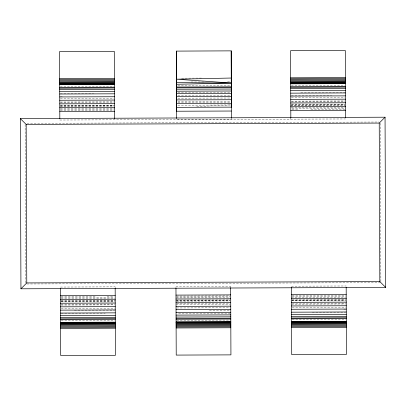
<?xml version="1.0" encoding="UTF-8"?>
<svg xmlns="http://www.w3.org/2000/svg" width="406" height="406" viewBox="0 0 406 406"><rect width="100%" height="100%" fill="white"/><g stroke="black" fill="none" stroke-linecap="round" stroke-linejoin="round"><path stroke-width="0.3" stroke-dasharray="2.03 1.52" d="M196.748 106.57L230.709 104.961M177.879 105.311L230.709 104.936M181.624 78.155L201.746 78.084M191.069 82.022L204.274 81.971M227.543 81.89L230.689 81.88M177.874 85.864L230.699 85.681M60.321 86.366L113.781 86.168M291.335 85.499L344.79 85.296M60.347 93.273L93.679 93.147M177.894 92.776L230.09 92.598M300.795 92.365L344.816 92.198M60.362 96.202L62.245 96.192M177.899 95.714L230.1 95.532M291.371 95.329L331.621 95.177M60.372 98.673L113.827 98.475M177.904 98.196L230.1 98.013M291.381 97.805L344.836 97.602M60.382 102.023L114.467 101.82M177.904 101.566L230.106 101.383M291.396 101.15L344.851 100.952M60.387 102.809L113.842 102.611M177.904 102.363L230.1 102.18M291.396 101.936L344.856 101.739M60.398 105.504L113.853 105.301M291.406 104.631L344.867 104.433M60.398 105.702L114.482 105.499M291.412 104.829L344.867 104.626M60.398 106.047L114.482 105.844M290.782 105.179L344.867 104.976M60.398 106.539L113.858 106.336M290.782 105.672L344.867 105.464M60.408 108.717L114.492 108.514M291.422 107.844L344.877 107.641M60.413 109.615L113.868 109.412M292.051 108.742L344.882 108.544M60.413 110.564L113.873 110.361M292.056 109.691L298.973 109.666M310.925 109.62L344.882 109.493M59.819 120.024L345.547 118.948M27.009 123.338L379.021 122.013M26.979 283.987L380.26 282.657M60.453 287.052L115.167 286.849L115.172 287.91M175.96 286.616L230.674 286.413L230.674 287.473M291.467 286.184L346.181 285.976M61.118 296.507L95.075 296.38M107.027 296.334L113.944 296.309M176.625 296.07L229.451 295.872M292.127 295.639L345.587 295.436M61.118 297.456L113.949 297.258M175.996 297.025L230.08 296.822M292.132 296.588L345.587 296.385M61.123 298.359L114.578 298.156M176.63 297.923L230.085 297.72M291.508 297.486L345.592 297.283M61.133 300.536L115.218 300.328M176.64 300.1L230.095 299.897M292.142 299.664L345.602 299.461M61.133 301.024L115.218 300.821M176.011 300.592L230.095 300.384M291.518 300.156L345.602 299.953M61.133 301.374L114.588 301.171M176.011 300.937L230.095 300.734M291.518 300.501L345.602 300.298M61.133 301.567L114.593 301.369M176.64 301.135L230.1 300.932M292.147 300.699L345.602 300.496M61.144 304.261L114.604 304.064M176.651 303.825L230.111 303.627M292.158 303.394L345.613 303.191M61.149 305.048L114.604 304.85M176.026 304.617L230.111 304.414M291.533 304.18L345.618 303.977M61.164 308.398L114.619 308.195M176.666 307.961L230.126 307.763M292.173 307.525L345.628 307.327M74.379 310.823L114.629 310.671M209.379 310.316L230.131 310.235M343.755 309.808L345.638 309.798M61.184 313.802L105.205 313.635M178.574 313.361L230.146 313.163M312.321 312.853L345.653 312.727M61.21 320.704L114.665 320.501M176.717 320.268L230.172 320.07M292.218 319.832L345.679 319.634M231.349 117.918L231.379 119.465L176.666 119.653L176.646 118.628M380.295 123.272L380.894 282.652M290.828 118.09L290.833 119.151M25.111 124.612L25.705 282.728"/><path stroke-width="0.61" d="M176.661 118.445L176.498 51.049L176.635 111.173M176.61 111.224L231.324 111.031L231.278 78.033L176.569 79.2L231.293 83.042L176.58 84.27M176.473 51.105L231.212 50.862L231.339 107.331M20.945 288.798L26.771 282.926L26.172 124.409L20.3 118.577L385.055 117.202L385.7 287.423L20.945 288.798L20.3 118.577M26.172 124.409L379.229 123.074L385.055 117.202M59.667 78.678L114.38 78.47M290.681 77.805L345.394 77.597M59.667 79.652L114.38 79.444M290.681 78.779L345.394 78.571M59.672 80.601L114.385 80.393M290.686 79.728L345.399 79.52M59.677 81.499L114.39 81.291M290.691 80.627L345.404 80.424M59.677 82.327L114.39 82.119M290.691 81.454L345.404 81.246M59.682 83.057L114.396 82.854M290.696 82.185L345.41 81.982M59.682 83.677L114.396 83.469M290.696 82.804L345.41 82.601M59.687 84.169L114.401 83.961M290.701 83.296L345.415 83.088M59.687 84.514L114.401 84.306M290.701 83.641L345.415 83.438M59.687 84.712L114.401 84.504M290.701 83.839L345.415 83.631M59.697 87.407L114.411 87.199M290.711 86.534L345.425 86.326M176.559 87.026L231.273 86.838M59.702 88.193L114.416 87.985M290.716 87.32L345.43 87.112M176.554 87.823L231.268 87.635M59.707 89.584L114.421 89.376M290.721 88.711L345.435 88.503M176.554 89.229L231.268 89.036M59.712 91.543L114.426 91.335M290.726 90.67L345.44 90.462M176.554 91.193L231.268 91.005M59.723 94.014L114.436 93.811M290.737 93.147L345.45 92.938M176.559 93.679L231.273 93.487M59.733 96.943L114.446 96.74M290.747 96.075L345.46 95.867M176.564 96.613L231.283 96.42M59.748 100.252L114.462 100.043M290.762 99.379L345.476 99.171M176.574 99.922L231.288 99.734M59.758 103.85L114.472 103.642M290.772 102.977L345.486 102.769M176.585 103.525L231.298 103.337M59.773 107.646L114.487 107.438M290.787 106.773L345.501 106.565M176.6 107.326L231.313 107.133M59.789 111.543L114.502 111.335M290.803 110.671L345.516 110.462M26.771 282.926L379.828 281.591L385.7 287.423M60.484 295.538L115.197 295.329M175.991 295.101L230.704 294.893M291.498 294.665L346.211 294.457M60.499 299.435L115.213 299.227M176.006 298.999L230.72 298.791M291.513 298.562L346.227 298.354M60.514 303.231L115.228 303.023M176.021 302.795L230.735 302.587M291.528 302.358L346.242 302.15M60.524 306.829L115.238 306.621M176.031 306.393L230.745 306.185M291.538 305.957L346.252 305.748M60.54 310.133L115.253 309.925M176.047 309.697L230.76 309.489M291.554 309.26L346.267 309.057M60.55 313.062L115.263 312.859M176.057 312.625L230.77 312.422M291.564 312.189L346.277 311.986M60.56 315.538L115.274 315.33M176.067 315.102L230.781 314.894M291.574 314.665L346.288 314.457M60.565 317.497L115.279 317.289M176.072 317.061L230.786 316.853M291.579 316.624L346.293 316.416M60.57 318.888L115.284 318.68M176.077 318.451L230.791 318.243M291.584 318.015L346.298 317.807M60.575 319.674L115.289 319.466M176.082 319.238L230.796 319.03M291.589 318.801L346.303 318.593M60.585 322.369L115.299 322.161M176.092 321.933L230.806 321.725M291.599 321.496L346.313 321.288M60.585 322.567L115.299 322.359M176.092 322.131L230.806 321.922M291.599 321.694L346.313 321.486M60.585 322.912L115.299 322.704M176.092 322.476L230.806 322.268M291.599 322.039L346.313 321.831M60.59 323.399L115.304 323.196M176.097 322.963L230.811 322.76M291.604 322.526L346.318 322.323M60.59 324.018L115.304 323.815M176.097 323.582L230.811 323.379M291.604 323.146L346.318 322.943M60.595 324.754L115.309 324.546M176.102 324.318L230.816 324.11M291.609 323.881L346.323 323.673M60.595 325.576L115.309 325.373M176.102 325.145L230.816 324.937M291.609 324.709L346.323 324.501M60.601 326.48L115.314 326.272M176.108 326.043L230.821 325.835M291.615 325.607L346.328 325.399M60.606 327.429L115.319 327.221M176.113 326.992L230.826 326.784M291.62 326.556L346.333 326.348M60.606 328.398L115.319 328.195M176.113 327.967L230.826 327.759M291.62 327.53L346.333 327.322M176.58 82.611L231.293 83.042M379.229 123.074L379.828 281.591M345.542 117.735L345.288 50.476L290.574 50.684L290.828 117.943M346.181 287.189L346.435 354.443L291.721 354.651L291.467 287.392M230.679 287.626L230.933 354.88L176.219 355.088L175.965 287.829M114.533 118.608L114.279 51.349L59.565 51.557L59.819 118.811M115.172 288.057L115.426 355.316L60.712 355.524L60.458 288.265M231.212 50.862L231.303 77.982M231.349 110.98L231.349 117.918"/></g></svg>
